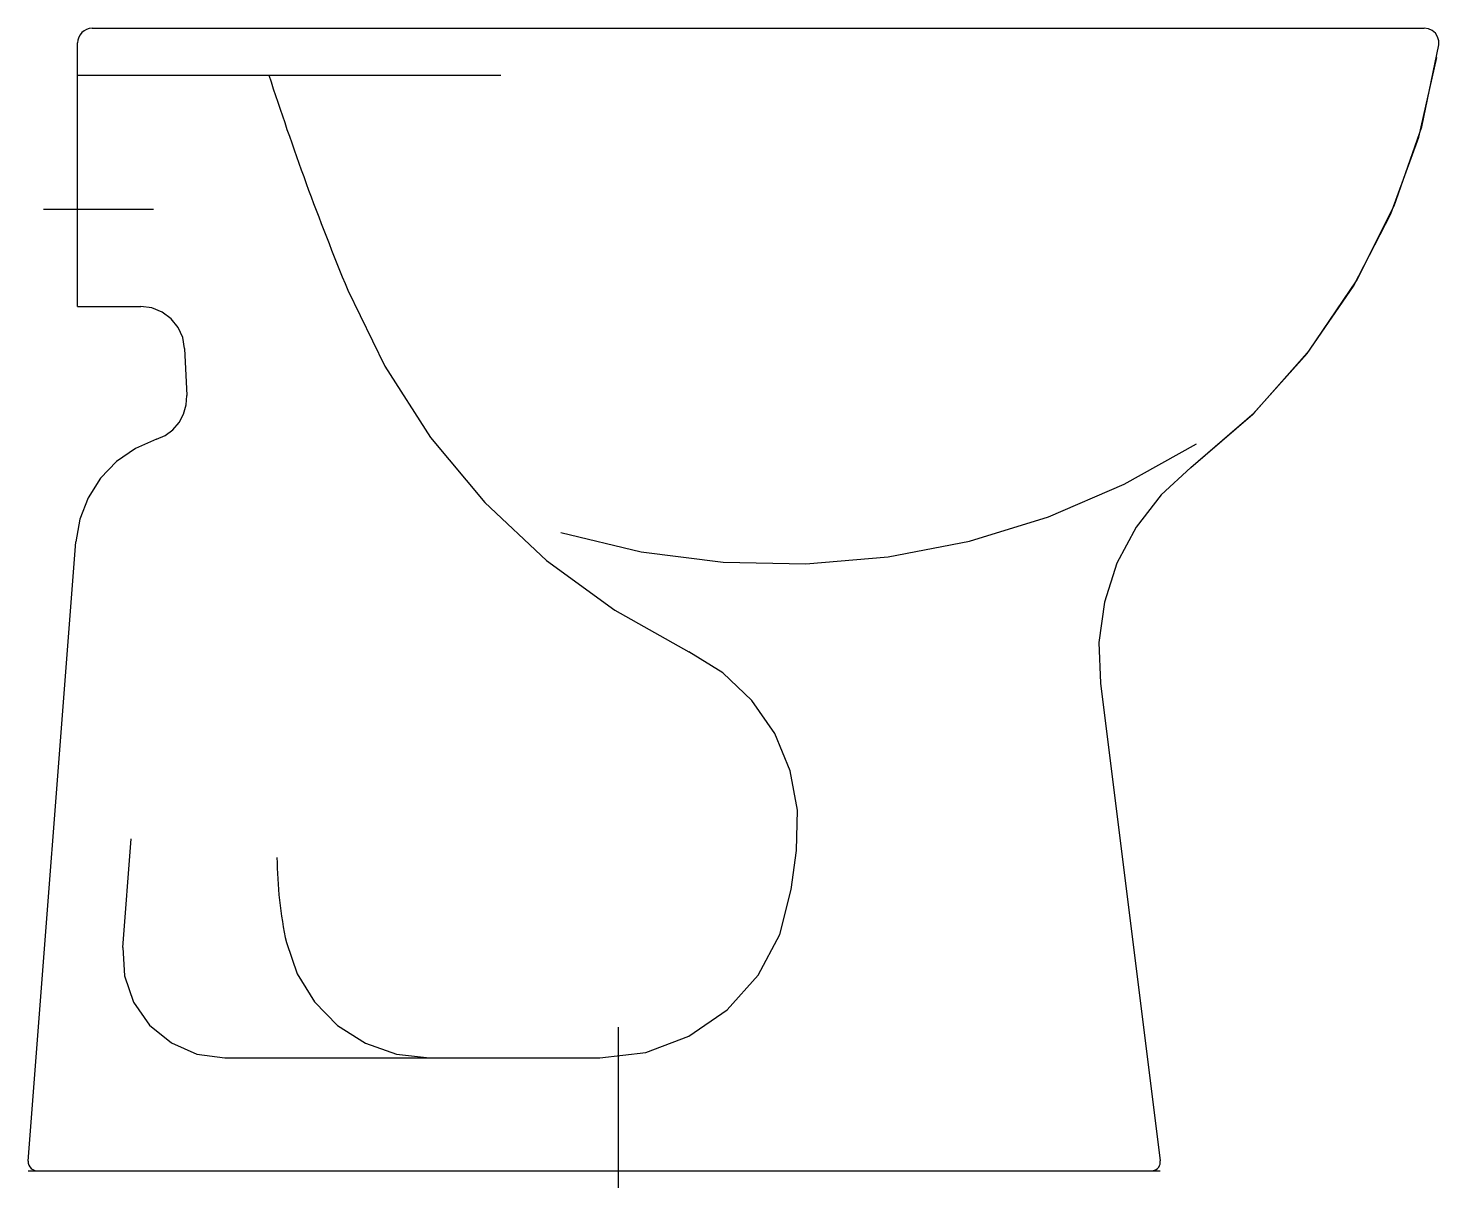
# Model space of a CAD drawing. Extents: x -959.971 to -959.489, y 918.601 to 918.997.
import ezdxf

# ---------------------------------------------------------------- set-up
doc = ezdxf.new("R2010")
doc.units = 0
doc.header["$LTSCALE"] = 0.2
doc.header["$MEASUREMENT"] = 0
doc.linetypes.add('AXES', pattern=[0.54, 0.3, -0.08, 0.08, -0.08])
doc.linetypes.add('CONTINU', pattern=[0])
doc.layers.get('0').update_dxf_attribs({"linetype": 'CONTINUOUS'})
doc.layers.add('DECA_EIXOS', color=5, linetype='AXES')

msp = doc.modelspace()

# ---------------------------------------------------------------- linework, layer by layer
at = {"linetype": 'CONTINU'}
for points in [[(-959.95269, 918.99508, 0.198934), (-959.95415, 918.99154)], [(-959.94915, 918.99654, 0.198925), (-959.95269, 918.99508)], [(-959.88881, 918.98054, 0.009808), (-959.87606, 918.94359)], [(-959.87606, 918.94359, 0.009807), (-959.86187, 918.90716)], [(-959.88604, 918.71345, 0.025792), (-959.88517, 918.69886)], [(-959.88517, 918.69886, 0.025787), (-959.88281, 918.68443)], [(-959.97099, 918.60978, 0.253883), (-959.97004, 918.60735)], [(-959.58485, 918.60783, 0.186227), (-959.58434, 918.60992)], [(-959.97004, 918.60735, 0.163285), (-959.9683, 918.60656)], [(-959.58695, 918.60654, 0.205772), (-959.58485, 918.60783)]]:
    msp.add_lwpolyline(points, format="xyb", dxfattribs=at)
for points in [[(-959.94915, 918.99654), (-959.49415, 918.99654)], [(-959.49038, 918.99482), (-959.49145, 918.99575), (-959.49274, 918.99634), (-959.49415, 918.99654)], [(-959.4892, 918.99084), (-959.4892, 918.99227), (-959.4896, 918.99362), (-959.49038, 918.99482)], [(-959.95415, 918.90154), (-959.95415, 918.99154)], [(-959.51727, 918.91034), (-959.50444, 918.9359), (-959.49504, 918.96285), (-959.4892, 918.99084)], [(-959.51838, 918.90847), (-959.50558, 918.93323), (-959.49604, 918.95936), (-959.48985, 918.98654)], [(-959.95415, 918.98054), (-959.80963, 918.98054)], [(-959.57384, 918.84656), (-959.55225, 918.86531), (-959.53332, 918.88667), (-959.51727, 918.91034)], [(-959.57384, 918.84656), (-959.55277, 918.8648), (-959.53421, 918.88553), (-959.51838, 918.90847)], [(-959.86187, 918.90716), (-959.84924, 918.88114), (-959.83357, 918.85689), (-959.81503, 918.83469)], [(-959.95415, 918.90154), (-959.93256, 918.90154)], [(-959.92221, 918.8974), (-959.92528, 918.89966), (-959.92878, 918.90106), (-959.93256, 918.90154)], [(-959.91758, 918.88726), (-959.91824, 918.89101), (-959.91981, 918.89444), (-959.92221, 918.8974)], [(-959.91758, 918.88726), (-959.91682, 918.87122)], [(-959.91946, 918.86198), (-959.91791, 918.86485), (-959.91702, 918.86796), (-959.91682, 918.87122)], [(-959.92717, 918.85624), (-959.9242, 918.85758), (-959.92159, 918.85951), (-959.91946, 918.86198)], [(-959.92717, 918.85624), (-959.93438, 918.85309), (-959.9408, 918.84861), (-959.94626, 918.84294)], [(-959.67725, 918.81611), (-959.64949, 918.8215), (-959.62254, 918.82979), (-959.59661, 918.84088), (-959.57194, 918.85469)], [(-959.57384, 918.84656), (-959.58408, 918.83728), (-959.59261, 918.82629), (-959.59913, 918.81395)], [(-959.94626, 918.84294), (-959.95049, 918.8363), (-959.95334, 918.82901), (-959.95471, 918.82126)], [(-959.81503, 918.83469), (-959.79394, 918.8149), (-959.77064, 918.79785), (-959.74539, 918.78373)], [(-959.97099, 918.60978), (-959.95471, 918.82126)], [(-959.7891, 918.82439), (-959.76159, 918.81785), (-959.73362, 918.81428), (-959.70543, 918.8137), (-959.67725, 918.81611)], [(-959.59913, 918.81395), (-959.60341, 918.80066), (-959.60531, 918.78688), (-959.60479, 918.77293)], [(-959.71604, 918.75575), (-959.72381, 918.76708), (-959.7337, 918.77651), (-959.74539, 918.78373)], [(-959.60479, 918.77293), (-959.58434, 918.60992)], [(-959.70863, 918.71588), (-959.70829, 918.72962), (-959.71079, 918.74305), (-959.71604, 918.75575)], [(-959.93874, 918.68273), (-959.93589, 918.71986)], [(-959.71035, 918.70257), (-959.70863, 918.71588)], [(-959.73223, 918.66147), (-959.72166, 918.6733), (-959.71426, 918.6872), (-959.71035, 918.70257)], [(-959.93874, 918.68273), (-959.93816, 918.67314), (-959.93503, 918.66414), (-959.92953, 918.65626)], [(-959.88281, 918.68443), (-959.87917, 918.67372), (-959.87327, 918.66416), (-959.86533, 918.65612)], [(-959.7758, 918.64504), (-959.76006, 918.64695), (-959.74532, 918.65251), (-959.73223, 918.66147)], [(-959.92953, 918.65626), (-959.92209, 918.65018), (-959.91337, 918.64636), (-959.90385, 918.64504)], [(-959.86533, 918.65612), (-959.85578, 918.65006), (-959.84518, 918.64632), (-959.83395, 918.64504)], [(-959.90385, 918.64504), (-959.7758, 918.64504)], [(-959.97099, 918.60654), (-959.58434, 918.60654)], [(-959.93242, 918.60654), (-959.93156, 918.60654)], [(-959.86575, 918.60654), (-959.86435, 918.60654)], [(-959.69246, 918.60654), (-959.69005, 918.60654)]]:
    msp.add_lwpolyline(points, dxfattribs=at)
at = {"layer": 'DECA_EIXOS'}
for points in [[(-959.96573, 918.9348), (-959.92823, 918.9348)], [(-959.76933, 918.60074), (-959.76933, 918.65559)]]:
    msp.add_lwpolyline(points, dxfattribs=at)

doc.saveas('drawing.dxf')
